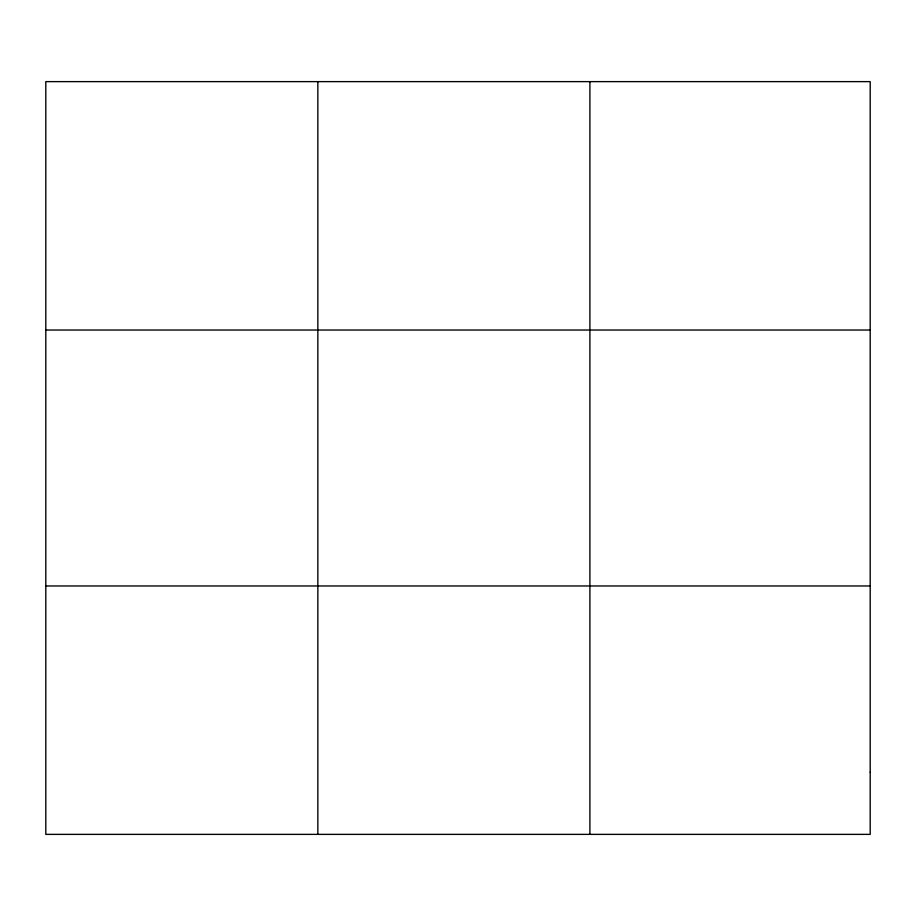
<?xml version="1.0" encoding="UTF-8"?>
<svg xmlns="http://www.w3.org/2000/svg" width="916" height="916" viewBox="0 0 916 916"><rect width="100%" height="100%" fill="white"/><g stroke="black" fill="none" stroke-linecap="round" stroke-linejoin="round"><path stroke-width="1.37" d="M317.852 834.373L317.852 81.627M589.904 834.373L589.904 81.627M45.8 330.035L870.2 330.035M45.8 585.965L870.2 585.965M870.2 772.268L870.2 834.373L45.8 834.373L45.8 81.627L870.2 81.627L870.2 772.268"/></g></svg>
